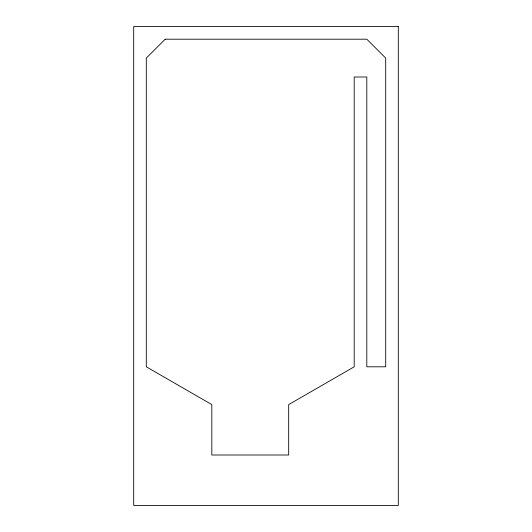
<?xml version="1.0" encoding="UTF-8"?>
<svg xmlns="http://www.w3.org/2000/svg" width="532" height="532" viewBox="0 0 532 532"><rect width="100%" height="100%" fill="white"/><g stroke="black" fill="none" stroke-linecap="round" stroke-linejoin="round"><path stroke-width="0.8" d="M165.199 39.202L146.3 58.101L146.3 366.801L211.822 404.599L211.822 455L288.683 455L288.683 404.599L354.199 366.801L354.199 77L366.801 77L366.801 366.801L385.7 366.801L385.7 58.101L366.801 39.202L165.199 39.202M398.302 26.6L133.698 26.6L133.698 505.4L398.302 505.4L398.302 26.6"/></g></svg>
